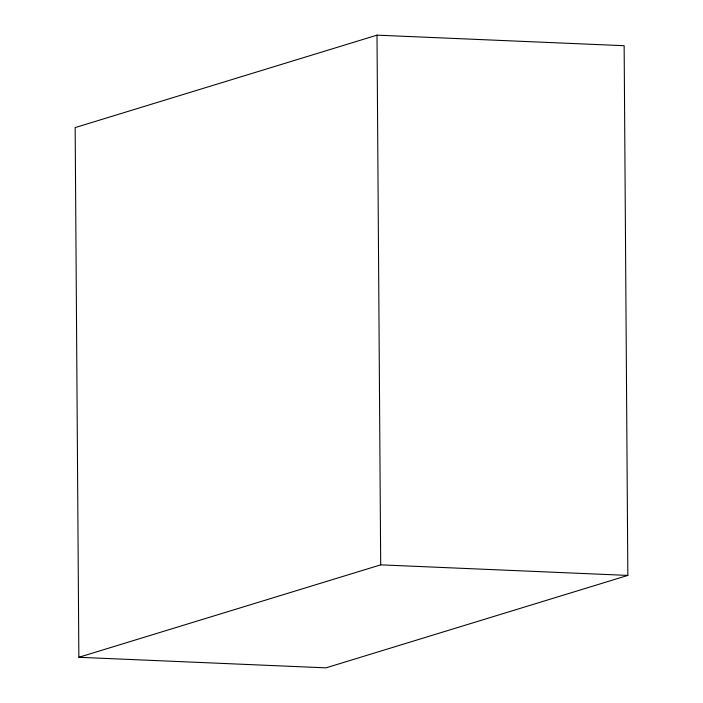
<?xml version="1.0" encoding="UTF-8"?>
<svg xmlns="http://www.w3.org/2000/svg" width="703" height="703" viewBox="0 0 703 703"><rect width="100%" height="100%" fill="white"/><g stroke="black" fill="none" stroke-linecap="round" stroke-linejoin="round"><path stroke-width="1.05" d="M377.001 35.15L75.159 127.586L78.859 657.287L325.999 667.85L627.841 575.414L624.141 45.713L377.001 35.15L380.692 564.852L78.859 657.287M380.692 564.852L627.841 575.414"/></g></svg>
